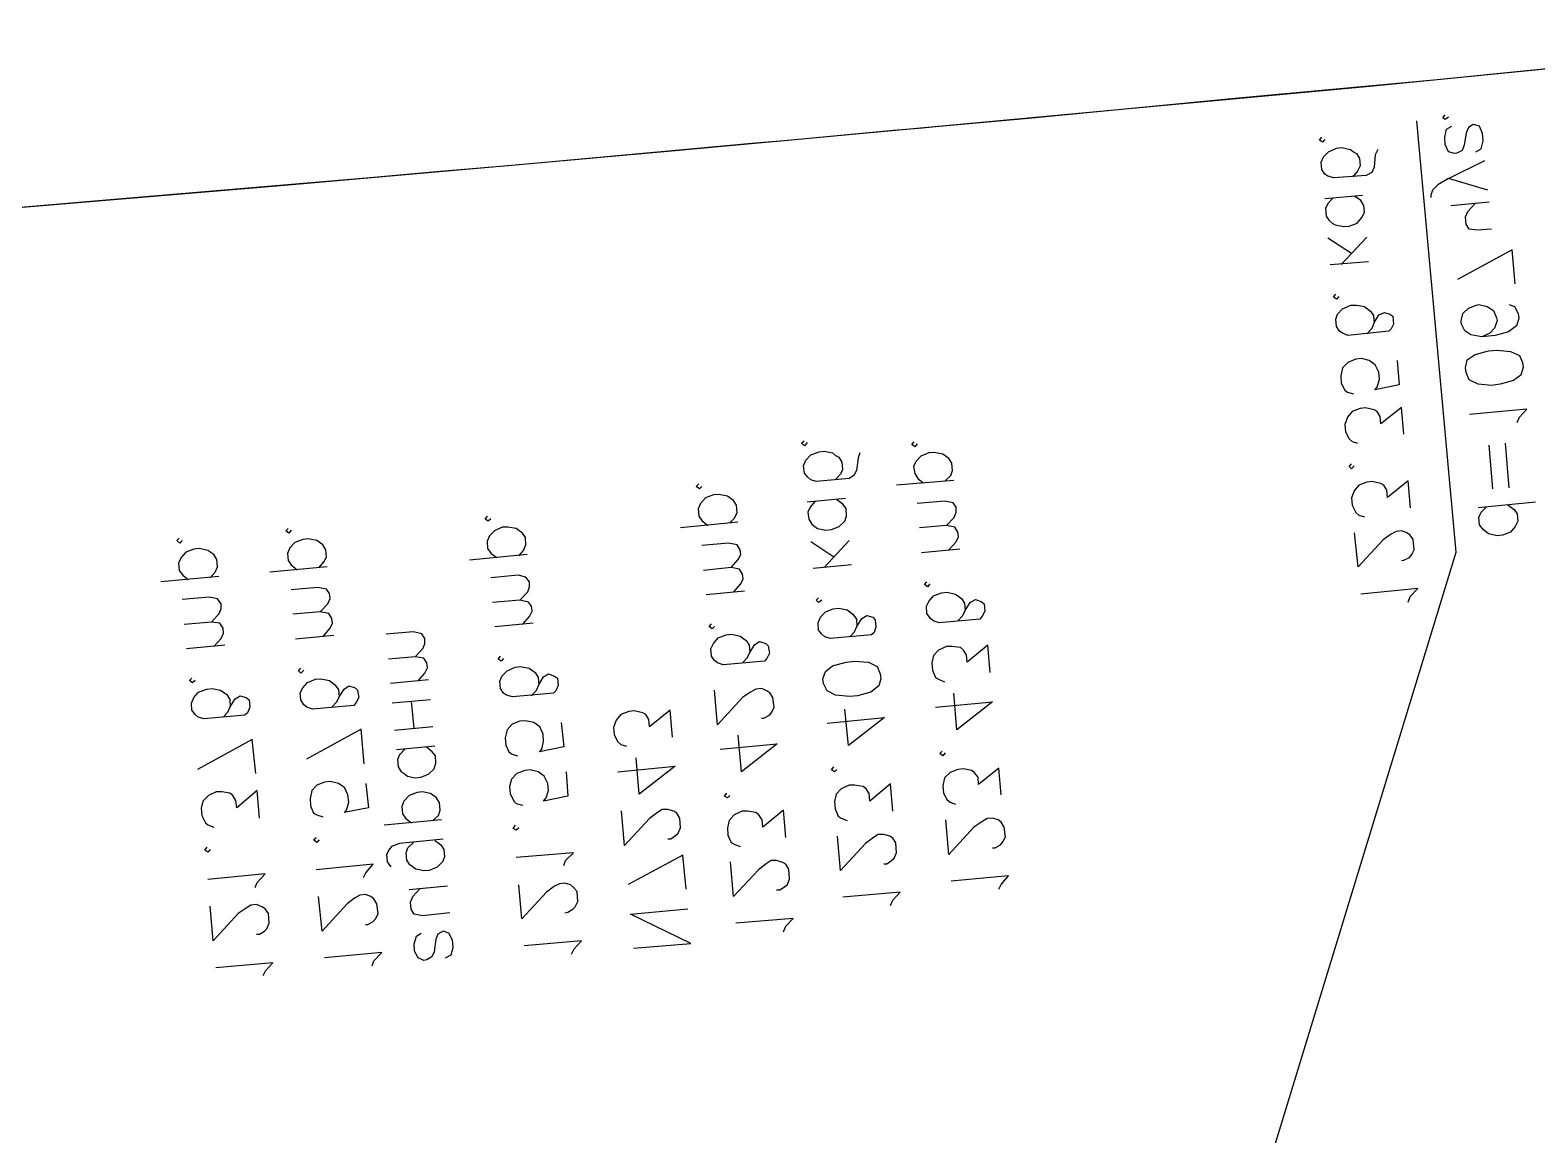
# Model space of a CAD drawing. Header units: metres. Extents: x 131 to 658, y 22 to 173.
# Drawn here: x 542.35 to 569.84, y 114.45 to 134.6 of the extents above; entities that cross this region are included whole.
import ezdxf

# ---------------------------------------------------------------- set-up
doc = ezdxf.new("R2010")
doc.units = ezdxf.units.M
for name, color, linetype in [('ELECTR_CABLE', 7, 'Continuous'), ('ROAD', 7, 'Continuous'), ('SEWER', 7, 'Continuous'), ('SIDEWALK_PATH', 7, 'Continuous'), ('WATER_PIPELINE', 7, 'Continuous')]:
    doc.layers.add(name, color=color, linetype=linetype)

msp = doc.modelspace()

# ---------------------------------------------------------------- linework, layer by layer
at = {"layer": 'ELECTR_CABLE'}
for points in [[(565.968, 132.603), (565.924, 132.558), (565.924, 132.558), (565.868, 132.592), (565.868, 132.592), (565.913, 132.647)], [(566.934, 132.425), (566.889, 132.325), (566.889, 132.325), (566.867, 132.103), (566.867, 132.103), (566.823, 132.003), (566.823, 132.003), (566.723, 131.948), (566.723, 131.948), (566.135, 131.904), (566.135, 131.904), (566.024, 131.937), (566.024, 131.937), (565.968, 131.97), (565.968, 131.97), (565.913, 132.059), (565.913, 132.059), (565.902, 132.192), (565.902, 132.192), (565.946, 132.292), (565.946, 132.292), (566.035, 132.381), (566.035, 132.381), (566.179, 132.447), (566.179, 132.447), (566.279, 132.458), (566.279, 132.458), (566.434, 132.425), (566.434, 132.425), (566.49, 132.381), (566.49, 132.381), (566.545, 132.347), (566.545, 132.347), (566.601, 132.259), (566.601, 132.259), (566.612, 132.125), (566.612, 132.125), (566.567, 132.026), (566.567, 132.026), (566.479, 131.926)], [(566.656, 131.582), (565.968, 131.526)], [(566.112, 131.537), (566.024, 131.437), (566.024, 131.437), (565.979, 131.349), (565.979, 131.349), (565.99, 131.204), (565.99, 131.204), (566.046, 131.127), (566.046, 131.127), (566.101, 131.082), (566.101, 131.082), (566.157, 131.049), (566.157, 131.049), (566.312, 131.016), (566.312, 131.016), (566.412, 131.027), (566.412, 131.027), (566.556, 131.082), (566.556, 131.082), (566.645, 131.182), (566.645, 131.182), (566.689, 131.271), (566.689, 131.271), (566.678, 131.404), (566.678, 131.404), (566.623, 131.493), (566.623, 131.493), (566.512, 131.571)], [(566.734, 130.827), (566.268, 130.328)], [(566.456, 130.528), (566.024, 130.805)], [(566.767, 130.372), (566.068, 130.317)], [(566.223, 129.74), (566.179, 129.695), (566.179, 129.695), (566.124, 129.729), (566.124, 129.729), (566.168, 129.784)], [(566.734, 129.063), (566.834, 129.163), (566.834, 129.163), (566.867, 129.263), (566.867, 129.263), (566.956, 129.407), (566.956, 129.407), (567.056, 129.451), (567.056, 129.451), (567.156, 129.418), (567.156, 129.418), (567.211, 129.385), (567.211, 129.385), (567.222, 129.24), (567.222, 129.24), (567.178, 129.152), (567.178, 129.152), (567.133, 129.107), (567.133, 129.107), (566.39, 129.029), (566.39, 129.029), (566.29, 129.074), (566.29, 129.074), (566.235, 129.107), (566.235, 129.107), (566.179, 129.196), (566.179, 129.196), (566.168, 129.329), (566.168, 129.329), (566.201, 129.418), (566.201, 129.418), (566.29, 129.518), (566.29, 129.518), (566.445, 129.584), (566.445, 129.584), (566.545, 129.584), (566.545, 129.584), (566.689, 129.562), (566.689, 129.562), (566.8, 129.473), (566.8, 129.473), (566.856, 129.396), (566.856, 129.396), (566.867, 129.263)], [(567.289, 128.574), (567.322, 128.131), (567.322, 128.131), (566.878, 128.042), (566.878, 128.042), (566.923, 128.086), (566.923, 128.086), (566.967, 128.231), (566.967, 128.231), (566.956, 128.364), (566.956, 128.364), (566.889, 128.497), (566.889, 128.497), (566.778, 128.574), (566.778, 128.574), (566.634, 128.608), (566.634, 128.608), (566.534, 128.597), (566.534, 128.597), (566.39, 128.541), (566.39, 128.541), (566.29, 128.441), (566.29, 128.441), (566.257, 128.297), (566.257, 128.297), (566.268, 128.164), (566.268, 128.164), (566.334, 128.031), (566.334, 128.031), (566.379, 127.997), (566.379, 127.997), (566.49, 127.964)], [(567.411, 127.232), (567.366, 127.72), (567.366, 127.72), (566.989, 127.42), (566.989, 127.42), (566.978, 127.554), (566.978, 127.554), (566.923, 127.642), (566.923, 127.642), (566.867, 127.676), (566.867, 127.676), (566.712, 127.709), (566.712, 127.709), (566.612, 127.698), (566.612, 127.698), (566.468, 127.642), (566.468, 127.642), (566.379, 127.542), (566.379, 127.542), (566.334, 127.409), (566.334, 127.409), (566.345, 127.276), (566.345, 127.276), (566.412, 127.143), (566.412, 127.143), (566.468, 127.099), (566.468, 127.099), (566.567, 127.065)], [(556.525, 127.076), (556.48, 127.021), (556.48, 127.021), (556.425, 127.065), (556.425, 127.065), (556.469, 127.11)], [(558.533, 127.054), (558.489, 126.999), (558.489, 126.999), (558.434, 127.043), (558.434, 127.043), (558.478, 127.088)], [(557.49, 126.888), (557.457, 126.799), (557.457, 126.799), (557.424, 126.566), (557.424, 126.566), (557.379, 126.477), (557.379, 126.477), (557.291, 126.422), (557.291, 126.422), (556.691, 126.366), (556.691, 126.366), (556.591, 126.4), (556.591, 126.4), (556.536, 126.444), (556.536, 126.444), (556.48, 126.522), (556.48, 126.522), (556.458, 126.655), (556.458, 126.655), (556.503, 126.755), (556.503, 126.755), (556.591, 126.855), (556.591, 126.855), (556.747, 126.91), (556.747, 126.91), (556.836, 126.921), (556.836, 126.921), (556.991, 126.888), (556.991, 126.888), (557.046, 126.843), (557.046, 126.843), (557.102, 126.81), (557.102, 126.81), (557.157, 126.721), (557.157, 126.721), (557.168, 126.588), (557.168, 126.588), (557.135, 126.499), (557.135, 126.499), (557.035, 126.4)], [(559.044, 126.377), (559.144, 126.477), (559.144, 126.477), (559.177, 126.566), (559.177, 126.566), (559.166, 126.699), (559.166, 126.699), (559.11, 126.788), (559.11, 126.788), (558.999, 126.866), (558.999, 126.866), (558.844, 126.899), (558.844, 126.899), (558.744, 126.888), (558.744, 126.888), (558.6, 126.832), (558.6, 126.832), (558.511, 126.732), (558.511, 126.732), (558.467, 126.644), (558.467, 126.644), (558.489, 126.511), (558.489, 126.511), (558.544, 126.422), (558.544, 126.422), (558.644, 126.344)], [(566.501, 126.655), (566.456, 126.599), (566.456, 126.599), (566.412, 126.644), (566.412, 126.644), (566.456, 126.688)], [(554.605, 126.277), (554.561, 126.233), (554.561, 126.233), (554.505, 126.277), (554.505, 126.277), (554.55, 126.322)], [(559.199, 126.388), (558.156, 126.3)], [(567.533, 125.889), (567.488, 126.377), (567.488, 126.377), (567.111, 126.078), (567.111, 126.078), (567.1, 126.211), (567.1, 126.211), (567.045, 126.3), (567.045, 126.3), (566.989, 126.333), (566.989, 126.333), (566.834, 126.366), (566.834, 126.366), (566.734, 126.355), (566.734, 126.355), (566.59, 126.3), (566.59, 126.3), (566.501, 126.2), (566.501, 126.2), (566.456, 126.067), (566.456, 126.067), (566.468, 125.933), (566.468, 125.933), (566.534, 125.8), (566.534, 125.8), (566.59, 125.756), (566.59, 125.756), (566.689, 125.723)], [(555.116, 125.612), (555.204, 125.7), (555.204, 125.7), (555.249, 125.8), (555.249, 125.8), (555.238, 125.933), (555.238, 125.933), (555.182, 126.022), (555.182, 126.022), (555.071, 126.1), (555.071, 126.1), (554.916, 126.133), (554.916, 126.133), (554.816, 126.122), (554.816, 126.122), (554.672, 126.067), (554.672, 126.067), (554.583, 125.967), (554.583, 125.967), (554.539, 125.867), (554.539, 125.867), (554.55, 125.734), (554.55, 125.734), (554.605, 125.656), (554.605, 125.656), (554.716, 125.567)], [(557.224, 126.056), (556.525, 125.989)], [(556.669, 126), (556.58, 125.9), (556.58, 125.9), (556.536, 125.811), (556.536, 125.811), (556.558, 125.678), (556.558, 125.678), (556.614, 125.589), (556.614, 125.589), (556.669, 125.545), (556.669, 125.545), (556.713, 125.512), (556.713, 125.512), (556.869, 125.479), (556.869, 125.479), (556.969, 125.49), (556.969, 125.49), (557.113, 125.545), (557.113, 125.545), (557.213, 125.645), (557.213, 125.645), (557.246, 125.734), (557.246, 125.734), (557.235, 125.878), (557.235, 125.878), (557.18, 125.956), (557.18, 125.956), (557.069, 126.033)], [(559.066, 125.567), (559.21, 125.712), (559.21, 125.712), (559.244, 125.811), (559.244, 125.811), (559.244, 125.9), (559.244, 125.9), (559.188, 125.978), (559.188, 125.978), (559.033, 126.011), (559.033, 126.011), (558.533, 125.967)], [(555.26, 125.623), (554.217, 125.523)], [(559.11, 125.123), (559.244, 125.268), (559.244, 125.268), (559.288, 125.356), (559.288, 125.356), (559.277, 125.445), (559.277, 125.445), (559.221, 125.534), (559.221, 125.534), (559.066, 125.567), (559.066, 125.567), (558.578, 125.523)], [(567.366, 124.924), (567.411, 124.935), (567.411, 124.935), (567.511, 124.979), (567.511, 124.979), (567.555, 125.035), (567.555, 125.035), (567.599, 125.123), (567.599, 125.123), (567.577, 125.312), (567.577, 125.312), (567.522, 125.39), (567.522, 125.39), (567.466, 125.434), (567.466, 125.434), (567.366, 125.467), (567.366, 125.467), (567.267, 125.456), (567.267, 125.456), (567.167, 125.401), (567.167, 125.401), (567.033, 125.301), (567.033, 125.301), (566.579, 124.813), (566.579, 124.813), (566.512, 125.434)], [(555.138, 124.802), (555.271, 124.946), (555.271, 124.946), (555.315, 125.035), (555.315, 125.035), (555.304, 125.123), (555.304, 125.123), (555.249, 125.212), (555.249, 125.212), (555.093, 125.245), (555.093, 125.245), (554.605, 125.201)], [(557.013, 124.99), (556.591, 125.268)], [(557.291, 125.29), (556.836, 124.802)], [(559.31, 125.135), (558.611, 125.068)], [(555.182, 124.347), (555.315, 124.502), (555.315, 124.502), (555.36, 124.591), (555.36, 124.591), (555.349, 124.68), (555.349, 124.68), (555.293, 124.768), (555.293, 124.768), (555.138, 124.802), (555.138, 124.802), (554.638, 124.746)], [(557.335, 124.846), (556.636, 124.779)], [(558.766, 124.502), (558.722, 124.447), (558.722, 124.447), (558.667, 124.491), (558.667, 124.491), (558.711, 124.535)], [(555.382, 124.369), (554.683, 124.302)], [(556.791, 124.202), (556.736, 124.158), (556.736, 124.158), (556.691, 124.202), (556.691, 124.202), (556.736, 124.247)], [(559.277, 123.825), (559.366, 123.925), (559.366, 123.925), (559.41, 124.014), (559.41, 124.014), (559.499, 124.158), (559.499, 124.158), (559.599, 124.213), (559.599, 124.213), (559.699, 124.18), (559.699, 124.18), (559.754, 124.136), (559.754, 124.136), (559.765, 124.003), (559.765, 124.003), (559.721, 123.914), (559.721, 123.914), (559.676, 123.858), (559.676, 123.858), (558.933, 123.792), (558.933, 123.792), (558.822, 123.825), (558.822, 123.825), (558.778, 123.869), (558.778, 123.869), (558.711, 123.958), (558.711, 123.958), (558.7, 124.091), (558.7, 124.091), (558.744, 124.18), (558.744, 124.18), (558.833, 124.28), (558.833, 124.28), (558.977, 124.336), (558.977, 124.336), (559.077, 124.347), (559.077, 124.347), (559.232, 124.313), (559.232, 124.313), (559.343, 124.236), (559.343, 124.236), (559.399, 124.147), (559.399, 124.147), (559.41, 124.014)], [(567.488, 124.169), (567.522, 124.269), (567.522, 124.269), (567.666, 124.413), (567.666, 124.413), (566.623, 124.313)], [(557.302, 123.537), (557.39, 123.625), (557.39, 123.625), (557.435, 123.725), (557.435, 123.725), (557.524, 123.869), (557.524, 123.869), (557.612, 123.925), (557.612, 123.925), (557.723, 123.892), (557.723, 123.892), (557.768, 123.847), (557.768, 123.847), (557.779, 123.714), (557.779, 123.714), (557.746, 123.614), (557.746, 123.614), (557.701, 123.57), (557.701, 123.57), (556.947, 123.503), (556.947, 123.503), (556.847, 123.537), (556.847, 123.537), (556.791, 123.581), (556.791, 123.581), (556.736, 123.659), (556.736, 123.659), (556.725, 123.792), (556.725, 123.792), (556.769, 123.892), (556.769, 123.892), (556.858, 123.992), (556.858, 123.992), (557.002, 124.047), (557.002, 124.047), (557.102, 124.058), (557.102, 124.058), (557.257, 124.025), (557.257, 124.025), (557.357, 123.947), (557.357, 123.947), (557.424, 123.858), (557.424, 123.858), (557.435, 123.725)], [(554.838, 123.725), (554.794, 123.681), (554.794, 123.681), (554.738, 123.725), (554.738, 123.725), (554.783, 123.77)], [(555.349, 123.059), (555.437, 123.159), (555.437, 123.159), (555.482, 123.248), (555.482, 123.248), (555.571, 123.392), (555.571, 123.392), (555.659, 123.448), (555.659, 123.448), (555.77, 123.415), (555.77, 123.415), (555.815, 123.37), (555.815, 123.37), (555.837, 123.237), (555.837, 123.237), (555.792, 123.137), (555.792, 123.137), (555.748, 123.093), (555.748, 123.093), (554.993, 123.026), (554.993, 123.026), (554.894, 123.059), (554.894, 123.059), (554.838, 123.104), (554.838, 123.104), (554.783, 123.181), (554.783, 123.181), (554.772, 123.315), (554.772, 123.315), (554.816, 123.415), (554.816, 123.415), (554.905, 123.514), (554.905, 123.514), (555.049, 123.57), (555.049, 123.57), (555.149, 123.581), (555.149, 123.581), (555.304, 123.548), (555.304, 123.548), (555.415, 123.47), (555.415, 123.47), (555.471, 123.381), (555.471, 123.381), (555.482, 123.248)], [(559.865, 122.882), (559.821, 123.381), (559.821, 123.381), (559.443, 123.071), (559.443, 123.071), (559.432, 123.204), (559.432, 123.204), (559.377, 123.292), (559.377, 123.292), (559.321, 123.337), (559.321, 123.337), (559.166, 123.359), (559.166, 123.359), (559.066, 123.359), (559.066, 123.359), (558.922, 123.292), (558.922, 123.292), (558.833, 123.193), (558.833, 123.193), (558.8, 123.059), (558.8, 123.059), (558.811, 122.926), (558.811, 122.926), (558.866, 122.793), (558.866, 122.793), (558.922, 122.76), (558.922, 122.76), (559.033, 122.715)], [(557.868, 122.771), (557.834, 122.638), (557.834, 122.638), (557.69, 122.527), (557.69, 122.527), (557.446, 122.46), (557.446, 122.46), (557.302, 122.449), (557.302, 122.449), (557.046, 122.471), (557.046, 122.471), (556.891, 122.549), (556.891, 122.549), (556.824, 122.682), (556.824, 122.682), (556.813, 122.771), (556.813, 122.771), (556.858, 122.904), (556.858, 122.904), (556.991, 123.004), (556.991, 123.004), (557.235, 123.071), (557.235, 123.071), (557.39, 123.093), (557.39, 123.093), (557.646, 123.071), (557.646, 123.071), (557.801, 122.993), (557.801, 122.993), (557.856, 122.86), (557.856, 122.86), (557.868, 122.771)], [(555.693, 122.05), (555.737, 122.05), (555.737, 122.05), (555.837, 122.105), (555.837, 122.105), (555.881, 122.161), (555.881, 122.161), (555.926, 122.249), (555.926, 122.249), (555.903, 122.427), (555.903, 122.427), (555.848, 122.516), (555.848, 122.516), (555.792, 122.549), (555.792, 122.549), (555.693, 122.593), (555.693, 122.593), (555.593, 122.582), (555.593, 122.582), (555.493, 122.527), (555.493, 122.527), (555.349, 122.427), (555.349, 122.427), (554.894, 121.928), (554.894, 121.928), (554.838, 122.56)], [(558.866, 122.249), (559.909, 122.349), (559.909, 122.349), (559.255, 121.839), (559.255, 121.839), (559.199, 122.505)], [(556.891, 121.961), (557.934, 122.061), (557.934, 122.061), (557.279, 121.55), (557.279, 121.55), (557.213, 122.216)], [(554.938, 121.484), (555.981, 121.584), (555.981, 121.584), (555.326, 121.073), (555.326, 121.073), (555.271, 121.739)], [(559.044, 121.417), (558.999, 121.362), (558.999, 121.362), (558.944, 121.406), (558.944, 121.406), (558.988, 121.45)], [(557.069, 121.117), (557.024, 121.073), (557.024, 121.073), (556.969, 121.106), (556.969, 121.106), (557.013, 121.162)], [(560.065, 120.651), (560.02, 121.14), (560.02, 121.14), (559.654, 120.84), (559.654, 120.84), (559.643, 120.973), (559.643, 120.973), (559.576, 121.051), (559.576, 121.051), (559.532, 121.095), (559.532, 121.095), (559.377, 121.129), (559.377, 121.129), (559.277, 121.117), (559.277, 121.117), (559.133, 121.062), (559.133, 121.062), (559.033, 120.962), (559.033, 120.962), (558.999, 120.818), (558.999, 120.818), (559.011, 120.685), (559.011, 120.685), (559.077, 120.563), (559.077, 120.563), (559.133, 120.518), (559.133, 120.518), (559.232, 120.485)], [(555.116, 120.64), (555.071, 120.596), (555.071, 120.596), (555.016, 120.629), (555.016, 120.629), (555.06, 120.685)], [(558.089, 120.352), (558.045, 120.851), (558.045, 120.851), (557.668, 120.54), (557.668, 120.54), (557.657, 120.674), (557.657, 120.674), (557.601, 120.762), (557.601, 120.762), (557.546, 120.807), (557.546, 120.807), (557.39, 120.829), (557.39, 120.829), (557.291, 120.829), (557.291, 120.829), (557.146, 120.762), (557.146, 120.762), (557.058, 120.663), (557.058, 120.663), (557.024, 120.529), (557.024, 120.529), (557.035, 120.396), (557.035, 120.396), (557.091, 120.263), (557.091, 120.263), (557.146, 120.23), (557.146, 120.23), (557.257, 120.185)], [(556.136, 119.875), (556.092, 120.374), (556.092, 120.374), (555.715, 120.063), (555.715, 120.063), (555.704, 120.196), (555.704, 120.196), (555.648, 120.285), (555.648, 120.285), (555.593, 120.33), (555.593, 120.33), (555.437, 120.352), (555.437, 120.352), (555.338, 120.352), (555.338, 120.352), (555.193, 120.285), (555.193, 120.285), (555.104, 120.185), (555.104, 120.185), (555.071, 120.052), (555.071, 120.052), (555.082, 119.919), (555.082, 119.919), (555.138, 119.786), (555.138, 119.786), (555.193, 119.753), (555.193, 119.753), (555.304, 119.708)], [(559.909, 119.686), (559.954, 119.686), (559.954, 119.686), (560.054, 119.741), (560.054, 119.741), (560.098, 119.797), (560.098, 119.797), (560.142, 119.886), (560.142, 119.886), (560.12, 120.063), (560.12, 120.063), (560.065, 120.152), (560.065, 120.152), (560.009, 120.196), (560.009, 120.196), (559.909, 120.23), (559.909, 120.23), (559.809, 120.219), (559.809, 120.219), (559.71, 120.163), (559.71, 120.163), (559.565, 120.063), (559.565, 120.063), (559.11, 119.564), (559.11, 119.564), (559.055, 120.196)], [(557.923, 119.397), (557.979, 119.397), (557.979, 119.397), (558.067, 119.453), (558.067, 119.453), (558.112, 119.497), (558.112, 119.497), (558.156, 119.597), (558.156, 119.597), (558.145, 119.775), (558.145, 119.775), (558.089, 119.864), (558.089, 119.864), (558.034, 119.897), (558.034, 119.897), (557.923, 119.93), (557.923, 119.93), (557.823, 119.93), (557.823, 119.93), (557.734, 119.875), (557.734, 119.875), (557.59, 119.764), (557.59, 119.764), (557.135, 119.275), (557.135, 119.275), (557.08, 119.897)], [(555.97, 118.92), (556.025, 118.92), (556.025, 118.92), (556.114, 118.976), (556.114, 118.976), (556.17, 119.02), (556.17, 119.02), (556.203, 119.12), (556.203, 119.12), (556.192, 119.298), (556.192, 119.298), (556.136, 119.386), (556.136, 119.386), (556.081, 119.42), (556.081, 119.42), (555.97, 119.453), (555.97, 119.453), (555.87, 119.453), (555.87, 119.453), (555.781, 119.397), (555.781, 119.397), (555.637, 119.287), (555.637, 119.287), (555.182, 118.798), (555.182, 118.798), (555.127, 119.431)], [(560.02, 118.931), (560.065, 119.02), (560.065, 119.02), (560.198, 119.176), (560.198, 119.176), (559.155, 119.076)], [(558.045, 118.632), (558.089, 118.732), (558.089, 118.732), (558.223, 118.876), (558.223, 118.876), (557.18, 118.787)], [(556.092, 118.155), (556.136, 118.255), (556.136, 118.255), (556.27, 118.399), (556.27, 118.399), (555.227, 118.31)]]:
    msp.add_lwpolyline(points, dxfattribs=at)
at = {"layer": 'ROAD'}
msp.add_lwpolyline([(509.718, 128.874), (511.572, 129.007), (513.125, 129.118), (519.051, 129.54), (525.742, 130.039), (527.573, 130.184), (528.106, 130.217), (528.361, 130.239), (537.682, 130.983), (538.015, 131.016), (546.992, 131.77), (551.409, 132.159), (553.983, 132.392), (556.303, 132.603), (565.602, 133.468), (566.789, 133.579), (574.912, 134.378)], dxfattribs=at)
at = {"layer": 'SEWER'}
for points in [[(568.221, 133.013), (568.165, 132.969), (568.165, 132.969), (568.121, 133.002), (568.121, 133.002), (568.165, 133.058)], [(563.76, 110.92), (563.738, 109.943), (563.738, 109.943), (568.365, 125.079), (568.365, 125.079), (567.644, 132.947)], [(568.72, 132.381), (568.82, 132.436), (568.82, 132.436), (568.853, 132.58), (568.853, 132.58), (568.842, 132.714), (568.842, 132.714), (568.787, 132.847), (568.787, 132.847), (568.676, 132.88), (568.676, 132.88), (568.587, 132.825), (568.587, 132.825), (568.543, 132.725), (568.543, 132.725), (568.509, 132.503), (568.509, 132.503), (568.476, 132.403), (568.476, 132.403), (568.376, 132.358), (568.376, 132.358), (568.332, 132.347), (568.332, 132.347), (568.221, 132.381), (568.221, 132.381), (568.165, 132.514), (568.165, 132.514), (568.154, 132.647), (568.154, 132.647), (568.188, 132.791), (568.188, 132.791), (568.287, 132.847)], [(568.942, 131.682), (568.221, 131.892), (568.221, 131.892), (568.887, 132.225)], [(568.221, 131.892), (568.032, 131.781), (568.032, 131.781), (567.932, 131.682), (567.932, 131.682), (567.899, 131.593), (567.899, 131.593), (567.899, 131.548)], [(568.964, 131.46), (568.265, 131.393)], [(569.009, 130.971), (568.753, 130.949), (568.753, 130.949), (568.598, 130.971), (568.598, 130.971), (568.543, 131.06), (568.543, 131.06), (568.532, 131.193), (568.532, 131.193), (568.576, 131.293), (568.576, 131.293), (568.709, 131.437)], [(569.441, 129.973), (569.386, 130.594), (569.386, 130.594), (568.387, 130.05)], [(569.331, 129.595), (569.43, 129.562), (569.43, 129.562), (569.497, 129.429), (569.497, 129.429), (569.508, 129.34), (569.508, 129.34), (569.464, 129.207), (569.464, 129.207), (569.319, 129.096), (569.319, 129.096), (569.075, 129.029), (569.075, 129.029), (568.831, 129.007), (568.831, 129.007), (568.631, 129.041), (568.631, 129.041), (568.52, 129.118), (568.52, 129.118), (568.454, 129.251), (568.454, 129.251), (568.454, 129.296), (568.454, 129.296), (568.487, 129.429), (568.487, 129.429), (568.587, 129.529), (568.587, 129.529), (568.731, 129.584), (568.731, 129.584), (568.776, 129.595), (568.776, 129.595), (568.931, 129.562), (568.931, 129.562), (569.042, 129.484), (569.042, 129.484), (569.097, 129.351), (569.097, 129.351), (569.109, 129.307), (569.109, 129.307), (569.064, 129.163), (569.064, 129.163), (568.975, 129.074), (568.975, 129.074), (568.831, 129.007)], [(569.586, 128.452), (569.541, 128.308), (569.541, 128.308), (569.408, 128.208), (569.408, 128.208), (569.164, 128.142), (569.164, 128.142), (569.009, 128.12), (569.009, 128.12), (568.765, 128.142), (568.765, 128.142), (568.598, 128.219), (568.598, 128.219), (568.543, 128.353), (568.543, 128.353), (568.532, 128.441), (568.532, 128.441), (568.565, 128.586), (568.565, 128.586), (568.709, 128.685), (568.709, 128.685), (568.953, 128.752), (568.953, 128.752), (569.109, 128.763), (569.109, 128.763), (569.353, 128.741), (569.353, 128.741), (569.519, 128.663), (569.519, 128.663), (569.575, 128.541), (569.575, 128.541), (569.586, 128.452)], [(569.475, 127.443), (569.519, 127.542), (569.519, 127.542), (569.652, 127.687), (569.652, 127.687), (568.609, 127.587)], [(569.031, 126.233), (568.964, 127.032)], [(569.331, 126.255), (569.264, 127.065)], [(569.808, 125.989), (568.765, 125.889)], [(569.308, 125.945), (569.419, 125.856), (569.419, 125.856), (569.475, 125.778), (569.475, 125.778), (569.486, 125.645), (569.486, 125.645), (569.441, 125.545), (569.441, 125.545), (569.353, 125.445), (569.353, 125.445), (569.208, 125.39), (569.208, 125.39), (569.109, 125.379), (569.109, 125.379), (568.953, 125.412), (568.953, 125.412), (568.853, 125.49), (568.853, 125.49), (568.787, 125.578), (568.787, 125.578), (568.776, 125.712), (568.776, 125.712), (568.82, 125.811), (568.82, 125.811), (568.909, 125.9)]]:
    msp.add_lwpolyline(points, dxfattribs=at)
at = {"layer": 'SIDEWALK_PATH'}
msp.add_lwpolyline([(577.043, 134.6), (567.955, 133.69), (564.392, 133.357), (560.564, 132.991), (558.866, 132.836), (558.633, 132.813), (558.101, 132.769), (556.114, 132.58), (555.582, 132.536), (551.809, 132.192), (551.076, 132.125), (549.767, 132.015), (549.29, 131.97), (548.557, 131.904), (543.531, 131.482), (541.755, 131.326)], dxfattribs=at)
at = {"layer": 'WATER_PIPELINE'}
for points in [[(550.755, 125.689), (550.71, 125.645), (550.71, 125.645), (550.655, 125.678), (550.655, 125.678), (550.699, 125.734)], [(545.128, 125.29), (545.084, 125.245), (545.084, 125.245), (545.029, 125.29), (545.029, 125.29), (545.073, 125.334)], [(547.115, 125.479), (547.07, 125.423), (547.07, 125.423), (547.015, 125.467), (547.015, 125.467), (547.059, 125.512)], [(547.625, 124.802), (547.714, 124.901), (547.714, 124.901), (547.758, 124.99), (547.758, 124.99), (547.747, 125.123), (547.747, 125.123), (547.692, 125.212), (547.692, 125.212), (547.581, 125.29), (547.581, 125.29), (547.426, 125.323), (547.426, 125.323), (547.326, 125.312), (547.326, 125.312), (547.181, 125.257), (547.181, 125.257), (547.093, 125.157), (547.093, 125.157), (547.048, 125.057), (547.048, 125.057), (547.059, 124.924), (547.059, 124.924), (547.115, 124.846), (547.115, 124.846), (547.226, 124.757)], [(551.265, 125.012), (551.354, 125.112), (551.354, 125.112), (551.398, 125.212), (551.398, 125.212), (551.387, 125.345), (551.387, 125.345), (551.332, 125.423), (551.332, 125.423), (551.221, 125.512), (551.221, 125.512), (551.065, 125.534), (551.065, 125.534), (550.965, 125.534), (550.965, 125.534), (550.821, 125.467), (550.821, 125.467), (550.732, 125.379), (550.732, 125.379), (550.688, 125.279), (550.688, 125.279), (550.699, 125.146), (550.699, 125.146), (550.766, 125.057), (550.766, 125.057), (550.866, 124.979)], [(545.639, 124.613), (545.728, 124.713), (545.728, 124.713), (545.772, 124.813), (545.772, 124.813), (545.761, 124.946), (545.761, 124.946), (545.706, 125.035), (545.706, 125.035), (545.595, 125.112), (545.595, 125.112), (545.439, 125.146), (545.439, 125.146), (545.339, 125.135), (545.339, 125.135), (545.195, 125.079), (545.195, 125.079), (545.106, 124.979), (545.106, 124.979), (545.062, 124.879), (545.062, 124.879), (545.073, 124.746), (545.073, 124.746), (545.14, 124.657), (545.14, 124.657), (545.239, 124.58)], [(547.77, 124.813), (546.726, 124.713)], [(551.42, 125.035), (550.366, 124.935)], [(545.794, 124.635), (544.74, 124.535)], [(551.287, 124.202), (551.431, 124.358), (551.431, 124.358), (551.465, 124.447), (551.465, 124.447), (551.465, 124.535), (551.465, 124.535), (551.398, 124.624), (551.398, 124.624), (551.254, 124.657), (551.254, 124.657), (550.755, 124.613)], [(545.661, 123.803), (545.805, 123.958), (545.805, 123.958), (545.839, 124.047), (545.839, 124.047), (545.839, 124.136), (545.839, 124.136), (545.772, 124.225), (545.772, 124.225), (545.628, 124.258), (545.628, 124.258), (545.128, 124.213)], [(547.647, 123.992), (547.781, 124.136), (547.781, 124.136), (547.825, 124.236), (547.825, 124.236), (547.814, 124.324), (547.814, 124.324), (547.758, 124.402), (547.758, 124.402), (547.603, 124.435), (547.603, 124.435), (547.115, 124.391)], [(547.692, 123.537), (547.825, 123.692), (547.825, 123.692), (547.869, 123.781), (547.869, 123.781), (547.858, 123.869), (547.858, 123.869), (547.803, 123.958), (547.803, 123.958), (547.647, 123.992), (547.647, 123.992), (547.148, 123.947)], [(551.332, 123.759), (551.465, 123.903), (551.465, 123.903), (551.509, 124.003), (551.509, 124.003), (551.498, 124.091), (551.498, 124.091), (551.443, 124.169), (551.443, 124.169), (551.287, 124.202), (551.287, 124.202), (550.788, 124.158)], [(545.706, 123.359), (545.839, 123.503), (545.839, 123.503), (545.883, 123.603), (545.883, 123.603), (545.872, 123.692), (545.872, 123.692), (545.816, 123.781), (545.816, 123.781), (545.661, 123.803), (545.661, 123.803), (545.162, 123.759)], [(551.531, 123.781), (550.832, 123.714)], [(547.892, 123.559), (547.192, 123.492)], [(549.379, 123.17), (549.523, 123.326), (549.523, 123.326), (549.556, 123.415), (549.556, 123.415), (549.556, 123.503), (549.556, 123.503), (549.501, 123.592), (549.501, 123.592), (549.345, 123.625), (549.345, 123.625), (548.846, 123.581)], [(545.905, 123.381), (545.206, 123.315)], [(549.423, 122.727), (549.556, 122.871), (549.556, 122.871), (549.6, 122.971), (549.6, 122.971), (549.589, 123.059), (549.589, 123.059), (549.534, 123.148), (549.534, 123.148), (549.379, 123.17), (549.379, 123.17), (548.89, 123.126)], [(550.988, 123.137), (550.943, 123.093), (550.943, 123.093), (550.888, 123.126), (550.888, 123.126), (550.932, 123.181)], [(547.348, 122.926), (547.292, 122.871), (547.292, 122.871), (547.248, 122.915), (547.248, 122.915), (547.292, 122.96)], [(551.498, 122.46), (551.587, 122.56), (551.587, 122.56), (551.631, 122.66), (551.631, 122.66), (551.72, 122.804), (551.72, 122.804), (551.809, 122.86), (551.809, 122.86), (551.92, 122.815), (551.92, 122.815), (551.975, 122.782), (551.975, 122.782), (551.986, 122.649), (551.986, 122.649), (551.942, 122.549), (551.942, 122.549), (551.897, 122.505), (551.897, 122.505), (551.154, 122.438), (551.154, 122.438), (551.043, 122.471), (551.043, 122.471), (550.988, 122.505), (550.988, 122.505), (550.932, 122.593), (550.932, 122.593), (550.921, 122.727), (550.921, 122.727), (550.965, 122.826), (550.965, 122.826), (551.054, 122.915), (551.054, 122.915), (551.198, 122.982), (551.198, 122.982), (551.298, 122.993), (551.298, 122.993), (551.454, 122.96), (551.454, 122.96), (551.565, 122.882), (551.565, 122.882), (551.62, 122.793), (551.62, 122.793), (551.631, 122.66)], [(545.362, 122.738), (545.317, 122.693), (545.317, 122.693), (545.262, 122.738), (545.262, 122.738), (545.306, 122.782)], [(545.872, 122.072), (545.961, 122.161), (545.961, 122.161), (546.005, 122.26), (546.005, 122.26), (546.094, 122.405), (546.094, 122.405), (546.183, 122.46), (546.183, 122.46), (546.294, 122.427), (546.294, 122.427), (546.349, 122.383), (546.349, 122.383), (546.36, 122.249), (546.36, 122.249), (546.316, 122.149), (546.316, 122.149), (546.271, 122.105), (546.271, 122.105), (545.528, 122.039), (545.528, 122.039), (545.417, 122.072), (545.417, 122.072), (545.362, 122.116), (545.362, 122.116), (545.306, 122.194), (545.306, 122.194), (545.295, 122.327), (545.295, 122.327), (545.339, 122.427), (545.339, 122.427), (545.428, 122.527), (545.428, 122.527), (545.572, 122.582), (545.572, 122.582), (545.672, 122.593), (545.672, 122.593), (545.828, 122.56), (545.828, 122.56), (545.939, 122.482), (545.939, 122.482), (545.994, 122.394), (545.994, 122.394), (546.005, 122.26)], [(547.858, 122.249), (547.947, 122.349), (547.947, 122.349), (547.991, 122.438), (547.991, 122.438), (548.08, 122.582), (548.08, 122.582), (548.169, 122.638), (548.169, 122.638), (548.28, 122.604), (548.28, 122.604), (548.324, 122.56), (548.324, 122.56), (548.347, 122.427), (548.347, 122.427), (548.302, 122.338), (548.302, 122.338), (548.258, 122.283), (548.258, 122.283), (547.503, 122.216), (547.503, 122.216), (547.403, 122.249), (547.403, 122.249), (547.348, 122.294), (547.348, 122.294), (547.292, 122.383), (547.292, 122.383), (547.281, 122.516), (547.281, 122.516), (547.326, 122.604), (547.326, 122.604), (547.414, 122.704), (547.414, 122.704), (547.559, 122.76), (547.559, 122.76), (547.659, 122.771), (547.659, 122.771), (547.814, 122.738), (547.814, 122.738), (547.914, 122.66), (547.914, 122.66), (547.98, 122.571), (547.98, 122.571), (547.991, 122.438)], [(549.623, 122.749), (548.924, 122.682)], [(549.656, 122.383), (548.957, 122.327)], [(549.356, 121.861), (549.312, 122.36)], [(554.072, 121.706), (554.028, 122.194), (554.028, 122.194), (553.651, 121.894), (553.651, 121.894), (553.64, 122.027), (553.64, 122.027), (553.584, 122.116), (553.584, 122.116), (553.529, 122.149), (553.529, 122.149), (553.373, 122.183), (553.373, 122.183), (553.274, 122.172), (553.274, 122.172), (553.129, 122.116), (553.129, 122.116), (553.04, 122.016), (553.04, 122.016), (552.996, 121.883), (552.996, 121.883), (553.007, 121.75), (553.007, 121.75), (553.074, 121.617), (553.074, 121.617), (553.129, 121.572), (553.129, 121.572), (553.229, 121.539)], [(548.446, 121.217), (548.391, 121.85), (548.391, 121.85), (547.392, 121.306)], [(549.7, 121.894), (549.001, 121.828)], [(552.042, 121.972), (552.086, 121.528), (552.086, 121.528), (551.642, 121.439), (551.642, 121.439), (551.687, 121.484), (551.687, 121.484), (551.72, 121.628), (551.72, 121.628), (551.709, 121.761), (551.709, 121.761), (551.653, 121.894), (551.653, 121.894), (551.542, 121.972), (551.542, 121.972), (551.387, 122.005), (551.387, 122.005), (551.287, 121.994), (551.287, 121.994), (551.143, 121.939), (551.143, 121.939), (551.054, 121.839), (551.054, 121.839), (551.021, 121.695), (551.021, 121.695), (551.032, 121.561), (551.032, 121.561), (551.087, 121.439), (551.087, 121.439), (551.143, 121.395), (551.143, 121.395), (551.243, 121.362)], [(546.471, 121.04), (546.405, 121.661), (546.405, 121.661), (545.406, 121.117)], [(549.734, 121.539), (549.035, 121.473)], [(549.19, 121.484), (549.09, 121.384), (549.09, 121.384), (549.057, 121.295), (549.057, 121.295), (549.068, 121.162), (549.068, 121.162), (549.123, 121.073), (549.123, 121.073), (549.179, 121.04), (549.179, 121.04), (549.234, 120.995), (549.234, 120.995), (549.379, 120.962), (549.379, 120.962), (549.478, 120.973), (549.478, 120.973), (549.623, 121.029), (549.623, 121.029), (549.723, 121.129), (549.723, 121.129), (549.756, 121.228), (549.756, 121.228), (549.745, 121.362), (549.745, 121.362), (549.689, 121.439), (549.689, 121.439), (549.578, 121.528)], [(553.074, 121.073), (554.117, 121.173), (554.117, 121.173), (553.462, 120.663), (553.462, 120.663), (553.407, 121.328)], [(552.131, 121.073), (552.164, 120.629), (552.164, 120.629), (551.72, 120.54), (551.72, 120.54), (551.764, 120.596), (551.764, 120.596), (551.809, 120.729), (551.809, 120.729), (551.798, 120.862), (551.798, 120.862), (551.731, 120.995), (551.731, 120.995), (551.62, 121.073), (551.62, 121.073), (551.476, 121.106), (551.476, 121.106), (551.376, 121.095), (551.376, 121.095), (551.232, 121.04), (551.232, 121.04), (551.132, 120.94), (551.132, 120.94), (551.099, 120.807), (551.099, 120.807), (551.11, 120.674), (551.11, 120.674), (551.176, 120.54), (551.176, 120.54), (551.221, 120.496), (551.221, 120.496), (551.332, 120.463)], [(546.538, 120.23), (546.493, 120.729), (546.493, 120.729), (546.127, 120.418), (546.127, 120.418), (546.105, 120.552), (546.105, 120.552), (546.05, 120.64), (546.05, 120.64), (545.994, 120.685), (545.994, 120.685), (545.85, 120.707), (545.85, 120.707), (545.75, 120.707), (545.75, 120.707), (545.606, 120.64), (545.606, 120.64), (545.506, 120.54), (545.506, 120.54), (545.472, 120.407), (545.472, 120.407), (545.484, 120.274), (545.484, 120.274), (545.55, 120.141), (545.55, 120.141), (545.595, 120.108), (545.595, 120.108), (545.706, 120.063)], [(548.48, 120.862), (548.524, 120.418), (548.524, 120.418), (548.08, 120.33), (548.08, 120.33), (548.125, 120.374), (548.125, 120.374), (548.169, 120.518), (548.169, 120.518), (548.147, 120.651), (548.147, 120.651), (548.091, 120.785), (548.091, 120.785), (547.98, 120.862), (547.98, 120.862), (547.825, 120.896), (547.825, 120.896), (547.725, 120.884), (547.725, 120.884), (547.581, 120.829), (547.581, 120.829), (547.492, 120.729), (547.492, 120.729), (547.459, 120.585), (547.459, 120.585), (547.47, 120.452), (547.47, 120.452), (547.525, 120.319), (547.525, 120.319), (547.581, 120.285), (547.581, 120.285), (547.692, 120.252)], [(549.7, 120.185), (549.8, 120.274), (549.8, 120.274), (549.834, 120.374), (549.834, 120.374), (549.822, 120.507), (549.822, 120.507), (549.767, 120.596), (549.767, 120.596), (549.656, 120.674), (549.656, 120.674), (549.512, 120.707), (549.512, 120.707), (549.412, 120.696), (549.412, 120.696), (549.268, 120.64), (549.268, 120.64), (549.168, 120.54), (549.168, 120.54), (549.134, 120.441), (549.134, 120.441), (549.146, 120.307), (549.146, 120.307), (549.201, 120.23), (549.201, 120.23), (549.312, 120.141)], [(553.984, 119.852), (554.039, 119.852), (554.039, 119.852), (554.128, 119.908), (554.128, 119.908), (554.172, 119.952), (554.172, 119.952), (554.217, 120.052), (554.217, 120.052), (554.206, 120.23), (554.206, 120.23), (554.15, 120.319), (554.15, 120.319), (554.095, 120.352), (554.095, 120.352), (553.984, 120.385), (553.984, 120.385), (553.884, 120.385), (553.884, 120.385), (553.795, 120.33), (553.795, 120.33), (553.651, 120.219), (553.651, 120.219), (553.196, 119.73), (553.196, 119.73), (553.14, 120.363)], [(549.856, 120.196), (548.813, 120.097)], [(551.265, 120.052), (551.221, 120.008), (551.221, 120.008), (551.165, 120.041), (551.165, 120.041), (551.209, 120.097)], [(547.625, 119.83), (547.581, 119.786), (547.581, 119.786), (547.525, 119.83), (547.525, 119.83), (547.57, 119.875)], [(549.889, 119.841), (549.09, 119.764), (549.09, 119.764), (548.946, 119.708), (548.946, 119.708), (548.901, 119.653), (548.901, 119.653), (548.857, 119.564), (548.857, 119.564), (548.868, 119.431), (548.868, 119.431), (548.935, 119.342)], [(549.734, 119.819), (549.789, 119.786), (549.789, 119.786), (549.845, 119.741), (549.845, 119.741), (549.9, 119.653), (549.9, 119.653), (549.911, 119.52), (549.911, 119.52), (549.878, 119.431), (549.878, 119.431), (549.778, 119.331), (549.778, 119.331), (549.634, 119.275), (549.634, 119.275), (549.534, 119.264), (549.534, 119.264), (549.39, 119.298), (549.39, 119.298), (549.279, 119.375), (549.279, 119.375), (549.223, 119.464), (549.223, 119.464), (549.212, 119.597), (549.212, 119.597), (549.245, 119.686), (549.245, 119.686), (549.345, 119.786)], [(545.639, 119.653), (545.595, 119.608), (545.595, 119.608), (545.539, 119.642), (545.539, 119.642), (545.583, 119.697)], [(552.086, 119.364), (552.119, 119.453), (552.119, 119.453), (552.264, 119.597), (552.264, 119.597), (551.221, 119.508)], [(554.317, 118.931), (554.261, 119.553), (554.261, 119.553), (553.262, 119.02)], [(548.435, 119.142), (548.48, 119.231), (548.48, 119.231), (548.613, 119.386), (548.613, 119.386), (547.57, 119.287)], [(546.46, 118.965), (546.493, 119.053), (546.493, 119.053), (546.638, 119.209), (546.638, 119.209), (545.595, 119.109)], [(552.108, 118.499), (552.164, 118.51), (552.164, 118.51), (552.253, 118.565), (552.253, 118.565), (552.297, 118.61), (552.297, 118.61), (552.341, 118.709), (552.341, 118.709), (552.33, 118.887), (552.33, 118.887), (552.264, 118.965), (552.264, 118.965), (552.208, 119.009), (552.208, 119.009), (552.108, 119.042), (552.108, 119.042), (552.008, 119.031), (552.008, 119.031), (551.92, 118.987), (551.92, 118.987), (551.775, 118.876), (551.775, 118.876), (551.32, 118.388), (551.32, 118.388), (551.265, 119.009)], [(548.469, 118.288), (548.513, 118.288), (548.513, 118.288), (548.613, 118.343), (548.613, 118.343), (548.657, 118.399), (548.657, 118.399), (548.702, 118.488), (548.702, 118.488), (548.679, 118.665), (548.679, 118.665), (548.624, 118.754), (548.624, 118.754), (548.568, 118.798), (548.568, 118.798), (548.469, 118.832), (548.469, 118.832), (548.369, 118.82), (548.369, 118.82), (548.269, 118.765), (548.269, 118.765), (548.136, 118.665), (548.136, 118.665), (547.681, 118.166), (547.681, 118.166), (547.614, 118.798)], [(549.967, 118.987), (549.268, 118.92)], [(550.011, 118.499), (549.512, 118.443), (549.512, 118.443), (549.356, 118.476), (549.356, 118.476), (549.301, 118.565), (549.301, 118.565), (549.29, 118.698), (549.29, 118.698), (549.334, 118.798), (549.334, 118.798), (549.467, 118.943)], [(546.482, 118.11), (546.538, 118.11), (546.538, 118.11), (546.627, 118.166), (546.627, 118.166), (546.671, 118.21), (546.671, 118.21), (546.715, 118.31), (546.715, 118.31), (546.704, 118.488), (546.704, 118.488), (546.638, 118.576), (546.638, 118.576), (546.582, 118.61), (546.582, 118.61), (546.482, 118.654), (546.482, 118.654), (546.382, 118.643), (546.382, 118.643), (546.294, 118.587), (546.294, 118.587), (546.149, 118.488), (546.149, 118.488), (545.694, 117.988), (545.694, 117.988), (545.639, 118.621)], [(553.362, 117.855), (554.405, 117.944), (554.405, 117.944), (553.307, 118.476), (553.307, 118.476), (554.35, 118.576)], [(549.933, 117.677), (550.033, 117.733), (550.033, 117.733), (550.067, 117.866), (550.067, 117.866), (550.055, 117.999), (550.055, 117.999), (549.989, 118.132), (549.989, 118.132), (549.889, 118.166), (549.889, 118.166), (549.789, 118.11), (549.789, 118.11), (549.756, 118.021), (549.756, 118.021), (549.723, 117.788), (549.723, 117.788), (549.678, 117.7), (549.678, 117.7), (549.589, 117.644), (549.589, 117.644), (549.534, 117.633), (549.534, 117.633), (549.434, 117.677), (549.434, 117.677), (549.367, 117.8), (549.367, 117.8), (549.356, 117.933), (549.356, 117.933), (549.401, 118.077), (549.401, 118.077), (549.489, 118.132)], [(552.23, 117.744), (552.275, 117.844), (552.275, 117.844), (552.408, 117.988), (552.408, 117.988), (551.365, 117.899)], [(548.591, 117.533), (548.624, 117.622), (548.624, 117.622), (548.768, 117.777), (548.768, 117.777), (547.725, 117.677)], [(546.604, 117.356), (546.649, 117.444), (546.649, 117.444), (546.782, 117.589), (546.782, 117.589), (545.739, 117.5)]]:
    msp.add_lwpolyline(points, dxfattribs=at)

doc.saveas('drawing.dxf')
